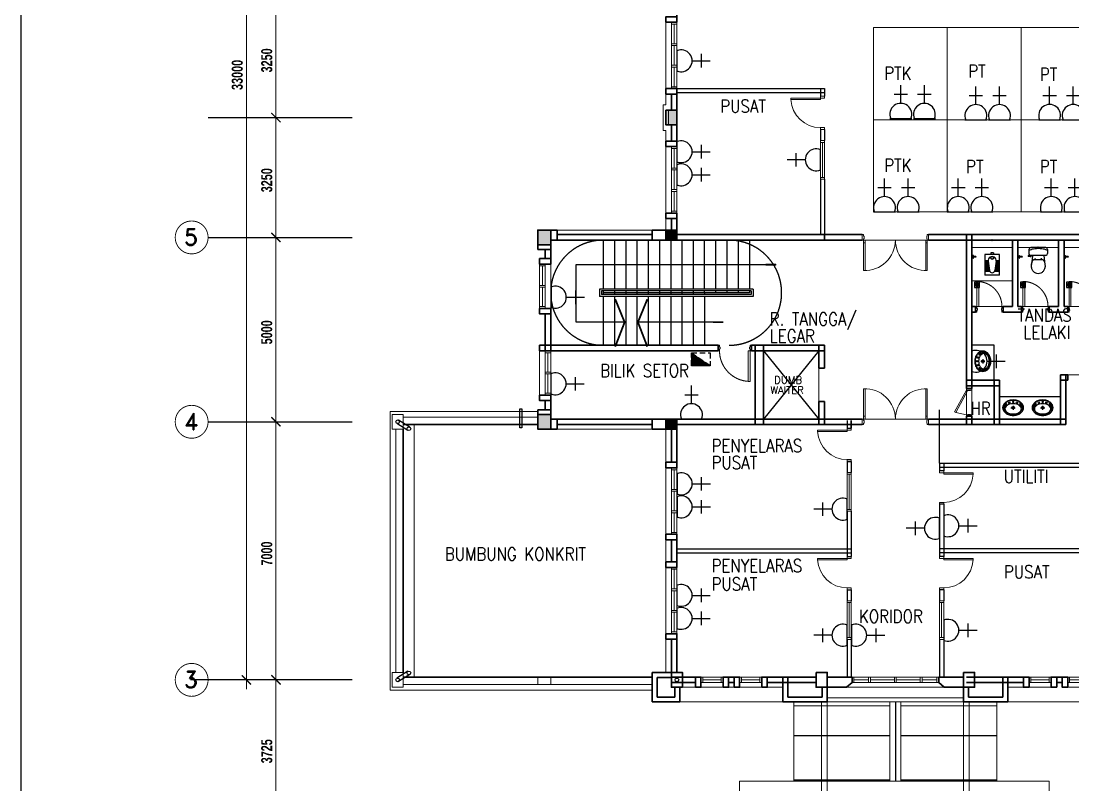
# Model space of a CAD drawing. Header units: millimetres. Extents: x 50343 to 145210, y -114947 to -49508.
# Drawn here: x 50343 to 78876, y -96084 to -75366 of the extents above; entities that cross this region are included whole.
import ezdxf
from ezdxf.enums import TextEntityAlignment as Align

# ---------------------------------------------------------------- set-up
doc = ezdxf.new("R2010")
doc.units = ezdxf.units.MM
doc.header["$LTSCALE"] = 600
doc.header["$MEASUREMENT"] = 0
for name, pattern in [('DASHDOT', [1, 0.5, -0.25, 0, -0.25]), ('DASHED', [19.05, 12.7, -6.35]), ('DASHED2', [0.375, 0.25, -0.125]), ('HIDDEN', [0.375, 0.25, -0.125])]:
    doc.linetypes.add(name, pattern=pattern)
doc.layers.get('0').update_dxf_attribs({"color": 8, "linetype": 'CONTINUOUS', "lineweight": 25})
for name, color, linetype, lineweight in [('1', 8, 'CONTINUOUS', 9), ('COLUMN', 8, 'CONTINUOUS', 30), ('CORRIDOR', 8, 'CONTINUOUS', 20), ('dim', 8, 'CONTINUOUS', 20), ('DOOR', 8, 'CONTINUOUS', 20), ('DR', 8, 'CONTINUOUS', 18), ('LW', 8, 'CONTINUOUS', 20), ('ROOF', 8, 'CONTINUOUS', 20), ('t3', 8, 'CONTINUOUS', 25), ('wall', 8, 'CONTINUOUS', 30), ('WIN', 8, 'CONTINUOUS', 18)]:
    doc.layers.add(name, color=color, linetype=linetype, lineweight=lineweight)
for name, color, linetype in [('DOWNPIPE', 8, 'CONTINUOUS'), ('ELECT', 6, 'CONTINUOUS'), ('elv', 7, 'CONTINUOUS'), ('FIXT', 8, 'CONTINUOUS'), ('GRID', 8, 'DASHDOT'), ('GRID-TEXT', 8, 'CONTINUOUS'), ('LWALL', 8, 'CONTINUOUS'), ('MIRROR', 8, 'CONTINUOUS'), ('ORIGIN', 8, 'CONTINUOUS'), ('partition', 8, 'CONTINUOUS'), ('SAN', 8, 'CONTINUOUS'), ('SANITARY', 8, 'CONTINUOUS'), ('stair', 8, 'CONTINUOUS'), ('t.block', 4, 'CONTINUOUS'), ('TB', 8, 'CONTINUOUS')]:
    doc.layers.add(name, color=color, linetype=linetype)
doc.styles.add('LAILA', font='romans.shx', dxfattribs={"width": 0.85})
doc.styles.add('style1', font='romand.shx', dxfattribs={"height": 250})
doc.styles.add('style2', font='sanssb__.ttf', dxfattribs={"height": 1200})
doc.styles.add('VERDANA1000', font='romand.shx', dxfattribs={"height": 1000})

# ---------------------------------------------------------------- blocks, each defined once
blk = doc.blocks.new('AW30')
at = {"layer": 'wall'}
for points in [[(-2473393, -914141), (-2473243, -914141), (-2473243, -913866), (-2473393, -913866)], [(-2472643, -914141), (-2472493, -914141), (-2472493, -913866), (-2472643, -913866)]]:
    blk.add_lwpolyline(points, close=True, dxfattribs=at)
at = {"layer": 'WIN', "color": 1}
for p, q in [((-2473243, -913866), (-2472643, -913866)), ((-2473218, -914016), (-2472643, -914016)), ((-2473193, -913941), (-2472693, -913941))]:
    blk.add_line(p, q, dxfattribs=at)
at = {"layer": 'WIN', "color": 2}
blk.add_line((-2473243, -914141), (-2472643, -914141), dxfattribs=at)
at = {"layer": 'WIN', "color": 1}
for points in [[(-2473243, -914016), (-2473193, -914016), (-2473193, -913866), (-2473243, -913866)], [(-2472693, -914016), (-2472643, -914016), (-2472643, -913866), (-2472693, -913866)]]:
    blk.add_lwpolyline(points, close=True, dxfattribs=at)
blk = doc.blocks.new('Dp750')
at = {"layer": 'DOOR', "color": 1}
for p, q in [((0, 150), (0, 0)), ((0, 150), (0, 0)), ((750, 150), (750, 0)), ((750, 150), (750, 0))]:
    blk.add_line(p, q, dxfattribs=at)
at = {"layer": 'DOOR'}
for p, q in [((0, 150), (35, 150)), ((0, 0), (35, 0)), ((35, 150), (35, 100)), ((35, 100), (50, 100)), ((35, 50), (50, 50)), ((35, 50), (35, 0)), ((50, 100), (50, 50)), ((700, 100), (700, 50)), ((700, 100), (715, 100)), ((700, 50), (715, 50)), ((715, 150), (750, 150)), ((715, 150), (715, 100)), ((715, 50), (715, 0)), ((715, 0), (750, 0))]:
    blk.add_line(p, q, dxfattribs=at)
blk.add_lwpolyline([(35, 150), (35, 830), (85, 830), (85, 150)], close=True, dxfattribs=at)
at = {"layer": 'DOOR', "color": 9, "linetype": 'DASHED', "ltscale": 100}
blk.add_arc((35, 150), 680, 360, 85.7833, dxfattribs=at)
blk = doc.blocks.new('WW')
at = {"layer": 'wall'}
for points in [[(-2476669, -906963), (-2476669, -907113), (-2476969, -907113), (-2476969, -906963)], [(-2476669, -908313), (-2476669, -908463), (-2476969, -908463), (-2476969, -908313)]]:
    blk.add_lwpolyline(points, close=True, dxfattribs=at)
at = {"layer": 'WIN', "color": 2}
blk.add_line((-2476969, -907113), (-2476969, -908313), dxfattribs=at)
at = {"layer": 'WIN'}
for p, q in [((-2476819, -908313), (-2476819, -907113)), ((-2476744, -907163), (-2476744, -907688)), ((-2476669, -908313), (-2476669, -907113)), ((-2476744, -907738), (-2476744, -908263))]:
    blk.add_line(p, q, dxfattribs=at)
for points in [[(-2476819, -907113), (-2476819, -907163), (-2476669, -907163), (-2476669, -907113)], [(-2476819, -907688), (-2476819, -907738), (-2476669, -907738), (-2476669, -907688)], [(-2476819, -908263), (-2476819, -908313), (-2476669, -908313), (-2476669, -908263)]]:
    blk.add_lwpolyline(points, close=True, dxfattribs=at)
blk = doc.blocks.new('GF')
at = {"layer": 'wall'}
for points in [[(-2478464, -901233), (-2478464, -901383), (-2478764, -901383), (-2478764, -901233)], [(-2478464, -902583), (-2478464, -902733), (-2478764, -902733), (-2478764, -902583)]]:
    blk.add_lwpolyline(points, close=True, dxfattribs=at)
at = {"layer": 'WIN'}
for p, q in [((-2478764, -902583), (-2478764, -901383)), ((-2478689, -901433), (-2478689, -901958)), ((-2478614, -902583), (-2478614, -901383)), ((-2478689, -902008), (-2478689, -902533))]:
    blk.add_line(p, q, dxfattribs=at)
at = {"layer": 'WIN', "color": 2}
blk.add_line((-2478464, -901383), (-2478464, -902583), dxfattribs=at)
at = {"layer": 'WIN'}
for points in [[(-2478764, -901383), (-2478764, -901433), (-2478614, -901433), (-2478614, -901383)], [(-2478764, -901958), (-2478764, -902008), (-2478614, -902008), (-2478614, -901958)], [(-2478764, -902533), (-2478764, -902583), (-2478614, -902583), (-2478614, -902533)]]:
    blk.add_lwpolyline(points, close=True, dxfattribs=at)
blk = doc.blocks.new('TAB')
at = {"layer": 'FIXT'}
for p, q in [((-186, 13), (-70, 22)), ((-186, -13), (-186, 13)), ((-120, 5), (-120, -5)), ((-80, 10), (-115, 10)), ((-70, 55), (-70, 20)), ((-55, 60), (-65, 60)), ((-50, 55), (-50, 20)), ((-50, 24), (-46, 24)), ((-5, 10), (-40, 10)), ((0, 5), (0, -5)), ((-186, -13), (-70, -22)), ((-80, -10), (-115, -10)), ((-70, -20), (-70, -55)), ((-55, -60), (-65, -60)), ((-50, -20), (-50, -55)), ((-50, -24), (-46, -24)), ((-5, -10), (-40, -10))]:
    blk.add_line(p, q, dxfattribs=at)
for centre, radius, start, end in [((-115, 5), 5, 90, 180), ((-80, 20), 10, 270, 0), ((-65, 55), 5, 90, 180), ((-55, 55), 5, 0, 90), ((-40, 20), 10, 180, 270), ((-46, 0), 24.2, 24.4433, 90), ((-5, 5), 5, 0, 90), ((-115, -5), 5, 180, 270), ((-80, -20), 10, 0, 90), ((-65, -55), 5, 180, 270), ((-55, -55), 5, 270, 0), ((-40, -20), 10, 90, 180), ((-46, 0), 24.2, 270, 335.5567), ((-5, -5), 5, 270, 0)]:
    blk.add_arc(centre, radius, start, end, dxfattribs=at)
blk = doc.blocks.new('TAP1-P')
at = {"layer": 'FIXT', "rotation": 90}
blk.add_blockref('TAB', (0, 0), dxfattribs=at)
blk = doc.blocks.new('TAP(C)')
at = {"layer": 'wall', "xscale": -0.599999999973992, "yscale": 0.5999999999767169, "zscale": 0.5999999999999999, "rotation": 269.9999000484524}
blk.add_blockref('TAP1-P', (0, 0), dxfattribs=at)
blk = doc.blocks.new('*X77')
at = {"color": 0}
for p, q in [((89.889, 61.166), (89.852, 61.203)), ((89.853, 61.198), (89.901, 61.245)), ((89.853, 61.216), (89.883, 61.245)), ((89.905, 61.168), (89.854, 61.219)), ((89.858, 61.185), (89.913, 61.24)), ((89.917, 61.175), (89.86, 61.231)), ((89.867, 61.176), (89.923, 61.232)), ((89.925, 61.184), (89.869, 61.239)), ((89.878, 61.169), (89.93, 61.221)), ((89.931, 61.196), (89.882, 61.245)), ((89.893, 61.166), (89.932, 61.206)), ((89.932, 61.212), (89.898, 61.246))]:
    blk.add_line(p, q, dxfattribs=at)
blk = doc.blocks.new('ZPO')
at = {"layer": 'ORIGIN'}
for p, q in [((-20, 20), (-20, -20)), ((-20, 20), (20, -20)), ((-20, -20), (20, 20)), ((20, -20), (20, 20))]:
    blk.add_line(p, q, dxfattribs=at)
blk = doc.blocks.new('dr16')
at = {"layer": 'DOOR', "color": 1}
blk.add_line((-2409712, -909071), (-2409602, -909071), dxfattribs=at)
for points in [[(-2409712, -909071), (-2409602, -909071), (-2409602, -909021), (-2409712, -909021)], [(-2410511, -909831), (-2409712, -909831), (-2409712, -909871), (-2410511, -909871)], [(-2409712, -909921), (-2409602, -909921), (-2409602, -909871), (-2409712, -909871)]]:
    blk.add_lwpolyline(points, close=True, dxfattribs=at)
at = {"layer": 'DOOR', "color": 9}
blk.add_arc((-2409712, -909871), 800, 90, 177.134, dxfattribs=at)
blk = doc.blocks.new('Dp900')
at = {"layer": 'DOOR', "color": 4}
for p, q in [((35, 150), (0, 150)), ((0, 0), (35, 0)), ((35, 150), (35, 100)), ((50, 100), (35, 100)), ((50, 50), (35, 50)), ((35, 50), (35, 0)), ((50, 100), (50, 50)), ((850, 100), (850, 50)), ((865, 100), (850, 100)), ((865, 50), (850, 50)), ((900, 150), (865, 150)), ((865, 150), (865, 100)), ((865, 50), (865, 0)), ((865, 0), (900, 0))]:
    blk.add_line(p, q, dxfattribs=at)
at = {"layer": 'DOOR', "color": 1}
for p, q in [((0, 150), (0, 0)), ((0, 150), (0, 0)), ((900, 150), (900, 0)), ((900, 150), (900, 0))]:
    blk.add_line(p, q, dxfattribs=at)
at = {"layer": 'DOOR'}
blk.add_lwpolyline([(35, 150), (35, 980), (85, 980), (85, 150)], close=True, dxfattribs=at)
at = {"layer": 'DOOR', "color": 9, "linetype": 'DASHED', "ltscale": 100}
blk.add_arc((35, 150), 830, 360, 86.5464, dxfattribs=at)
blk = doc.blocks.new('A$C64615766')
at = {"layer": 'CORRIDOR', "color": 2}
blk.add_line((1722, 823), (78, 823), dxfattribs=at)
at = {"layer": 'DR', "color": 3}
for p, q in [((0, 823), (0, 973)), ((1800, 823), (1800, 973))]:
    blk.add_line(p, q, dxfattribs=at)
at = {"layer": 'DR'}
for p, q in [((37, 823), (78, 823)), ((37, 1), (37, 823)), ((37, 748), (78, 748)), ((78, 0), (78, 823)), ((1762, 823), (1722, 823)), ((1722, 0), (1722, 823)), ((1762, 748), (1722, 748)), ((1762, 1), (1762, 823))]:
    blk.add_line(p, q, dxfattribs=at)
for points in [[(0, 973), (37, 973), (37, 933), (50, 933), (50, 863), (37, 863), (37, 823), (0, 823)], [(1800, 973), (1762, 973), (1762, 933), (1750, 933), (1750, 863), (1762, 863), (1762, 823), (1800, 823)]]:
    blk.add_lwpolyline(points, dxfattribs=at)
at = {"layer": 'DR', "color": 8}
for centre, start, end in [((78, 823), 267.2126, 0.0001), ((1722, 823), 179.9999, 272.7874)]:
    blk.add_arc(centre, 822, start, end, dxfattribs=at)
blk = doc.blocks.new('13A SSO 300mm')
at = {"layer": 'ELECT', "color": 6}
for p, q in [((0, 414), (0, 904)), ((-184, 659), (184, 659)), ((-297, 0), (297, 0))]:
    blk.add_line(p, q, dxfattribs=at)
blk.add_arc((0, 116), 297, 336.9763, 203.0237, dxfattribs=at)
blk = doc.blocks.new('db')
at = {"layer": 'ELECT', "linetype": 'HIDDEN'}
h = blk.add_hatch(dxfattribs=at)
h.set_pattern_fill('ANSI31', color=1)
h.set_pattern_definition([(45, (86598825.6438, -1236353.68272), (-0.08838834765, 0.08838834765), [])])
h.paths.add_polyline_path([(86613542, -1195392), (86613032, -1195044), (86613032, -1195392)])
at = {"layer": 'ELECT', "color": 7, "linetype": 'HIDDEN'}
blk.add_line((86613032, -1195044), (86613542, -1195392), dxfattribs=at)
blk.add_lwpolyline([(86613032, -1195044), (86613542, -1195044), (86613542, -1195392), (86613032, -1195392)], close=True, dxfattribs=at)

msp = doc.modelspace()

# ---------------------------------------------------------------- hatches: boundary and pattern name
at = {"layer": 'COLUMN'}
for points in [[(64709, -81434), (64709, -81034), (64359, -81034), (64359, -81434)], [(67834, -81034), (68134, -81034), (68134, -81309), (67834, -81309)], [(64709, -86434), (64709, -86034), (64359, -86034), (64359, -86434)], [(64709, -86434), (64709, -86034), (64359, -86034), (64359, -86434)], [(67834, -86159), (68134, -86159), (68134, -86434), (67834, -86434)]]:
    msp.add_hatch(color=256, dxfattribs=at).paths.add_polyline_path(points)

# ---------------------------------------------------------------- linework, layer by layer
at = {"linetype": 'ByBlock', "const_width": 37.5}
for points in [[(57382, -78109), (57132, -77859)], [(57132, -77859), (57382, -78109)], [(57382, -81359), (57132, -81109)], [(57132, -81109), (57382, -81359)], [(57382, -86359), (57132, -86109)], [(57132, -86109), (57382, -86359)], [(56332, -93109), (56582, -93359)], [(57132, -93109), (57382, -93359)], [(57382, -93359), (57132, -93109)]]:
    msp.add_lwpolyline(points, dxfattribs=at)
at = {"layer": '1'}
for points in [[(73467, -78041), (73467, -75541), (75467, -75541), (75467, -78041)], [(75467, -78041), (75467, -75541), (77467, -75541), (77467, -78041)], [(79467, -78041), (79467, -75541), (77467, -75541), (77467, -78041)], [(73467, -80541), (73467, -78041), (75467, -78041), (75467, -80541)], [(75467, -80541), (75467, -78041), (77467, -78041), (77467, -80541)], [(79467, -80541), (79467, -78041), (77467, -78041), (77467, -80541)]]:
    msp.add_lwpolyline(points, close=True, dxfattribs=at)
at = {"layer": 'COLUMN'}
for points in [[(67834, -77784), (68134, -77784), (68134, -78184), (67834, -78184)], [(64709, -81434), (64709, -81034), (64359, -81034), (64359, -81434)], [(67834, -81034), (68134, -81034), (68134, -81309), (67834, -81309)], [(64709, -86434), (64709, -86034), (64359, -86034), (64359, -86434)], [(64709, -86434), (64709, -86034), (64359, -86034), (64359, -86434)], [(67834, -86159), (68134, -86159), (68134, -86434), (67834, -86434)], [(67984, -93034), (68284, -93034), (68284, -93434), (67984, -93434)], [(71909, -93034), (72209, -93034), (72209, -93434), (71909, -93434)], [(75909, -93034), (76209, -93034), (76209, -93434), (75909, -93434)]]:
    msp.add_lwpolyline(points, close=True, dxfattribs=at)
msp.add_solid([(67834, -77784), (68134, -77784), (67834, -78184), (68134, -78184)], dxfattribs=at)
at = {"layer": 'dim'}
for p, q in [((56457, -59984), (56457, -93484)), ((57257, -74484), (57257, -78234)), ((57257, -77734), (57257, -81484)), ((57752, -77984), (57007, -77984)), ((57752, -77984), (57007, -77984)), ((57257, -80984), (57257, -86484)), ((57752, -81234), (57007, -81234)), ((57752, -81234), (57007, -81234)), ((57257, -85984), (57257, -93484)), ((57752, -86234), (57007, -86234)), ((57752, -86234), (57007, -86234)), ((57257, -92984), (57257, -97209)), ((56952, -93234), (56207, -93234)), ((57752, -93234), (57007, -93234)), ((57752, -93234), (57007, -93234))]:
    msp.add_line(p, q, dxfattribs=at)
at = {"layer": 'DOWNPIPE', "linetype": 'HIDDEN', "ltscale": 1000}
for p, q in [((60838, -86467), (60533, -86277)), ((60891, -86382), (60586, -86192)), ((60838, -93001), (60533, -93192)), ((60891, -93086), (60586, -93277))]:
    msp.add_line(p, q, dxfattribs=at)
at = {"layer": 'DOWNPIPE'}
msp.add_lwpolyline([(63924, -85884), (63924, -86397), (63874, -86397), (63874, -85884)], close=True, dxfattribs=at)
for centre in [(60559, -86234), (60864, -86425), (60864, -93044), (60559, -93234), (68134, -93234)]:
    msp.add_circle(centre, 50, dxfattribs=at)
at = {"layer": 'DR'}
msp.add_line((75984, -86044), (75699, -85982), dxfattribs=at)
for points in [[(75984, -85374), (76019, -85393), (75699, -85982), (75663, -85962)], [(75984, -85334), (76134, -85334), (76134, -85374), (75984, -85374)], [(75984, -86044), (76134, -86044), (76134, -86084), (75984, -86084)]]:
    msp.add_lwpolyline(points, close=True, dxfattribs=at)
for points in [[(76024, -85374), (76024, -85384), (76094, -85384), (76094, -85374)], [(76024, -86044), (76024, -86034), (76094, -86034), (76094, -86044)]]:
    msp.add_lwpolyline(points, dxfattribs=at)
at = {"layer": 'GRID', "ltscale": 1500}
for p, q in [((55417, -77984), (59325, -77984)), ((55417, -81234), (59325, -81234)), ((55417, -86234), (59325, -86234)), ((59325, -93234), (54943, -93234))]:
    msp.add_line(p, q, dxfattribs=at)
at = {"layer": 'GRID', "linetype": 'DASHDOT', "ltscale": 1500}
for p, q in [((71984, -84309), (70484, -86159)), ((70484, -84309), (71984, -86159)), ((75259, -87359), (75259, -85914))]:
    msp.add_line(p, q, dxfattribs=at)
at = {"layer": 'GRID-TEXT', "const_width": 24.7}
for points in [[(55417, -81234, 1), (54526, -81234, 0.414214), (54971, -81680, 0.414214), (55417, -81234, 1)], [(55417, -86234, 1), (54526, -86234, 0.414214), (54971, -86680, 0.414214), (55417, -86234, 1)], [(55417, -93234, 1), (54526, -93234, 0.414214), (54971, -93680, 0.414214), (55417, -93234, 1)]]:
    msp.add_lwpolyline(points, format="xyb", dxfattribs=at)
at = {"layer": 'LW'}
for p, q in [((67834, -77197), (67834, -75397)), ((67834, -77634), (67834, -77347)), ((67834, -78622), (67834, -78334)), ((67834, -78772), (67834, -80572)), ((67834, -80722), (67834, -81159)), ((77234, -81509), (76134, -81509)), ((78484, -81509), (77384, -81509)), ((79734, -81509), (78634, -81509)), ((77234, -82409), (76134, -82409)), ((76234, -83109), (76984, -83109)), ((76984, -83259), (76984, -83109)), ((77484, -83109), (78234, -83109)), ((78734, -83109), (79484, -83109)), ((71984, -84784), (71984, -85684)), ((78734, -84959), (79634, -84959)), ((75984, -85334), (75984, -86084)), ((76134, -85334), (76134, -86084)), ((61009, -86309), (61009, -93159)), ((67834, -87334), (67834, -86309)), ((67834, -87484), (67834, -89284)), ((67834, -90034), (67834, -89434)), ((67834, -91984), (67834, -90184)), ((67834, -93034), (67834, -92134))]:
    msp.add_line(p, q, dxfattribs=at)
at = {"layer": 'LW', "linetype": 'HIDDEN', "ltscale": 1000}
for p, q in [((64359, -86109), (60709, -86109)), ((60509, -93034), (60509, -86434)), ((60709, -93359), (67459, -93359)), ((72059, -93834), (72059, -96859)), ((72209, -93834), (72209, -96859)), ((75909, -93834), (75909, -96859)), ((76059, -93834), (76059, -96859))]:
    msp.add_line(p, q, dxfattribs=at)
at = {"layer": 'LW', "linetype": 'HIDDEN', "ltscale": 1200}
for p, q in [((68209, -93834), (71009, -93834)), ((77109, -93834), (79909, -93834))]:
    msp.add_line(p, q, dxfattribs=at)
at = {"layer": 'LW'}
for points in [[(67834, -77634), (67759, -77634), (67759, -78334), (67834, -78334)], [(67984, -77784), (67909, -77784), (67909, -78184), (67984, -78184)], [(64359, -85959), (60359, -85959), (60359, -93509), (67459, -93509)], [(64359, -86309), (60709, -86309), (60709, -93159), (67459, -93159)]]:
    msp.add_lwpolyline(points, dxfattribs=at)
at = {"layer": 'LW', "linetype": 'HIDDEN', "ltscale": 1000}
for points in [[(60409, -86034), (60709, -86034), (60709, -86434), (60409, -86434)], [(60409, -93034), (60709, -93034), (60709, -93434), (60409, -93434)], [(64359, -93359), (64709, -93359), (64709, -93159), (64359, -93159)]]:
    msp.add_lwpolyline(points, close=True, dxfattribs=at)
at = {"layer": 'LWALL'}
for p, q in [((76734, -84159), (76134, -84159)), ((76734, -85559), (76734, -84159)), ((78534, -85559), (76884, -85559))]:
    msp.add_line(p, q, dxfattribs=at)
at = {"layer": 'MIRROR'}
for p, q in [((74059, -93834), (74059, -95984)), ((71309, -94747), (73909, -94747)), ((74209, -94747), (76809, -94747)), ((71309, -95947), (73909, -95947)), ((74209, -95947), (76809, -95947))]:
    msp.add_line(p, q, dxfattribs=at)
at = {"layer": 'partition'}
for p, q in [((68134, -77197), (72134, -77197)), ((68134, -77307), (72134, -77307)), ((72024, -77197), (72024, -77407)), ((72134, -77197), (72134, -77407)), ((72024, -78307), (72024, -78607)), ((72134, -78307), (72134, -78607)), ((72024, -79657), (72024, -81159)), ((72134, -79657), (72134, -81159)), ((72749, -86199), (72749, -86409)), ((72749, -86409), (72859, -86409)), ((72859, -86409), (72859, -86199)), ((72859, -86199), (72859, -86409)), ((72749, -87309), (72749, -87609)), ((72859, -87309), (72859, -87609)), ((75259, -87359), (79984, -87359)), ((75259, -87359), (75259, -87569)), ((75259, -87469), (79984, -87469)), ((75369, -87569), (75259, -87569)), ((75369, -87359), (75369, -87569)), ((72749, -88659), (72749, -89889)), ((72859, -88659), (72859, -89889)), ((75369, -88469), (75259, -88469)), ((75259, -88469), (75259, -89889)), ((75369, -88469), (75369, -89889)), ((68134, -89679), (72859, -89679)), ((68134, -89789), (72859, -89789)), ((79984, -89679), (75259, -89679)), ((79984, -89789), (75259, -89789)), ((72749, -89889), (72859, -89889)), ((75369, -89889), (75259, -89889)), ((72749, -90789), (72859, -90789)), ((72749, -90789), (72749, -91089)), ((72859, -90789), (72859, -91089)), ((75259, -90789), (75259, -91089)), ((75369, -90789), (75259, -90789)), ((75369, -90789), (75369, -91089)), ((72749, -92139), (72749, -93159)), ((72859, -92139), (72859, -93159)), ((75259, -92139), (75259, -93159)), ((75369, -92139), (75369, -93159))]:
    msp.add_line(p, q, dxfattribs=at)
at = {"layer": 'ROOF', "linetype": 'Continuous', "ltscale": 2000}
for p, q in [((71309, -95984), (71309, -93834)), ((73909, -93834), (73909, -95984)), ((74209, -93834), (74209, -95984)), ((76809, -95984), (76809, -93834)), ((71309, -93934), (73909, -93934)), ((74209, -93934), (76809, -93934))]:
    msp.add_line(p, q, dxfattribs=at)
at = {"layer": 'ROOF'}
for p, q in [((69834, -95984), (78234, -95984)), ((69834, -95984), (69834, -104384)), ((78234, -104384), (78234, -95984))]:
    msp.add_line(p, q, dxfattribs=at)
at = {"layer": 'SAN'}
for p, q in [((77679, -81559), (77679, -81674)), ((78139, -81509), (77729, -81509)), ((77914, -81529), (77914, -81489)), ((77954, -81489), (77914, -81529)), ((77954, -81529), (77914, -81489)), ((77954, -81489), (77954, -81529)), ((78189, -81559), (78189, -81674)), ((76879, -81694), (76489, -81694)), ((76489, -81694), (76489, -82254)), ((76574, -81867), (76505, -81867)), ((76575, -81879), (76505, -81879)), ((76575, -81879), (76610, -82130)), ((76723, -81654), (76645, -81654)), ((76645, -81654), (76645, -81694)), ((76723, -81654), (76723, -81694)), ((76793, -81879), (76758, -82130)), ((76863, -81879), (76793, -81879)), ((76863, -81867), (76794, -81867)), ((76879, -82254), (76879, -81694)), ((77659, -81733), (77659, -81748)), ((77778, -81728), (77664, -81728)), ((77716, -81753), (77664, -81753)), ((77682, -81734), (77729, -81734)), ((78139, -81724), (77729, -81724)), ((77778, -81738), (77751, -81969)), ((77778, -81738), (77755, -81738)), ((77779, -81724), (77779, -81728)), ((78068, -81844), (77803, -81844)), ((77839, -81814), (77863, -81814)), ((78030, -81814), (78006, -81814)), ((78089, -81724), (78117, -81969)), ((76577, -81892), (76505, -81892)), ((76579, -81904), (76505, -81904)), ((76580, -81917), (76505, -81917)), ((76582, -81929), (76505, -81929)), ((76584, -81942), (76505, -81942)), ((76586, -81954), (76505, -81954)), ((76587, -81967), (76505, -81967)), ((76589, -81979), (76505, -81979)), ((76591, -81992), (76505, -81992)), ((76593, -82004), (76505, -82004)), ((76594, -82017), (76505, -82017)), ((76596, -82029), (76505, -82029)), ((76598, -82042), (76505, -82042)), ((76599, -82054), (76505, -82054)), ((76601, -82067), (76505, -82067)), ((76603, -82079), (76505, -82079)), ((76605, -82092), (76505, -82092)), ((76606, -82104), (76505, -82104)), ((76608, -82117), (76505, -82117)), ((76610, -82129), (76505, -82129)), ((76613, -82142), (76505, -82142)), ((76618, -82154), (76505, -82154)), ((76863, -82154), (76751, -82154)), ((76863, -82142), (76756, -82142)), ((76863, -82129), (76759, -82129)), ((76863, -82117), (76760, -82117)), ((76863, -82104), (76762, -82104)), ((76863, -82092), (76764, -82092)), ((76863, -82079), (76765, -82079)), ((76863, -82067), (76767, -82067)), ((76863, -82054), (76769, -82054)), ((76863, -82042), (76771, -82042)), ((76863, -82029), (76772, -82029)), ((76863, -82017), (76774, -82017)), ((76863, -82004), (76776, -82004)), ((76863, -81992), (76778, -81992)), ((76863, -81979), (76779, -81979)), ((76863, -81967), (76781, -81967)), ((76863, -81954), (76783, -81954)), ((76863, -81942), (76784, -81942)), ((76863, -81929), (76786, -81929)), ((76863, -81917), (76788, -81917)), ((76863, -81904), (76790, -81904)), ((76863, -81892), (76791, -81892)), ((76879, -82254), (76489, -82254)), ((76214, -82537), (76214, -82499)), ((76229, -82499), (76214, -82499)), ((76214, -82509), (76221, -82509)), ((76214, -82528), (76221, -82528)), ((76229, -82537), (76214, -82537)), ((77464, -82537), (77464, -82499)), ((77479, -82499), (77464, -82499)), ((77464, -82509), (77471, -82509)), ((77464, -82528), (77471, -82528)), ((77479, -82537), (77464, -82537)), ((78714, -82537), (78714, -82499)), ((78729, -82499), (78714, -82499)), ((78714, -82509), (78721, -82509)), ((78714, -82528), (78721, -82528)), ((78729, -82537), (78714, -82537)), ((76247, -84594), (76297, -84594)), ((76271, -84569), (76271, -84620)), ((76272, -84491), (76322, -84491)), ((76272, -84697), (76322, -84697)), ((76296, -84466), (76296, -84517)), ((76296, -84672), (76296, -84723)), ((76376, -84594), (76489, -84594)), ((76431, -84535), (76431, -84652)), ((77125, -85718), (77176, -85718)), ((77150, -85694), (77150, -85744)), ((77194, -85853), (77312, -85853)), ((77228, -85693), (77279, -85693)), ((77253, -85669), (77253, -85719)), ((77253, -85798), (77253, -85911)), ((77331, -85718), (77382, -85718)), ((77356, -85694), (77356, -85744)), ((77925, -85718), (77976, -85718)), ((77950, -85694), (77950, -85744)), ((77994, -85853), (78112, -85853)), ((78028, -85693), (78079, -85693)), ((78053, -85669), (78053, -85719)), ((78053, -85798), (78053, -85911)), ((78131, -85718), (78182, -85718)), ((78156, -85694), (78156, -85744))]:
    msp.add_line(p, q, dxfattribs=at)
for points in [[(77702, -81590, -0.255609), (77712, -81572, -0.077755), (77770, -81547, -0.037496), (77839, -81534, -0.027378), (77934, -81529, -0.027378), (78030, -81534, -0.037496), (78098, -81547, -0.077755), (78156, -81572, -0.255609), (78166, -81590, -0.255609)], [(78068, -81844, -0.247684), (78105, -82085, -0.091257), (78065, -82155, -0.103849), (78003, -82203, -0.114925), (77934, -82219, -0.114925), (77865, -82203, -0.103849), (77803, -82155, -0.091257), (77764, -82085, -0.08399), (77749, -81999, -0.08399), (77764, -81913, -0.09042), (77803, -81844, -0.09042)]]:
    msp.add_lwpolyline(points, format="xyb", dxfattribs=at)
for points in [[(76342, -82448), (76202, -82448), (76202, -82589), (76342, -82589)], [(77592, -82448), (77452, -82448), (77452, -82589), (77592, -82589)], [(78842, -82448), (78702, -82448), (78702, -82589), (78842, -82589)]]:
    msp.add_lwpolyline(points, close=True, dxfattribs=at)
for points in [[(76431, -84309, -0.128734), (76507, -84329, -0.10631), (76579, -84393, -0.084902), (76624, -84482, -0.074193), (76641, -84594, -0.074193), (76624, -84707, -0.084902), (76579, -84796, -0.10631), (76507, -84859, -0.128734), (76431, -84879, -0.128734), (76354, -84859, -0.10631), (76282, -84796, -0.084902), (76237, -84707, -0.074193), (76221, -84594, -0.074193), (76237, -84482, -0.084902), (76282, -84393, -0.10631), (76354, -84329, -0.128734)], [(76431, -84324, -0.128734), (76504, -84343, -0.10631), (76572, -84403, -0.084902), (76614, -84487, -0.074193), (76630, -84594, -0.074193), (76614, -84701, -0.084902), (76572, -84786, -0.10631), (76504, -84846, -0.128734), (76431, -84865, -0.128734), (76358, -84846, -0.10631), (76290, -84786, -0.084902), (76247, -84701, -0.074193), (76231, -84594, -0.074193), (76247, -84487, -0.084902), (76290, -84403, -0.10631), (76358, -84343, -0.128734)], [(76462, -84372, -0.148706), (76511, -84387, -0.107099), (76560, -84437, -0.07588), (76589, -84505, -0.062731), (76600, -84594, -0.062731), (76589, -84683, -0.07588), (76560, -84752, -0.107099), (76511, -84802, -0.148706), (76462, -84817, -0.148706), (76414, -84802, -0.107099), (76365, -84752, -0.07588), (76336, -84683, -0.062731), (76325, -84594, -0.062731), (76336, -84505, -0.07588), (76365, -84437, -0.107099), (76414, -84387, -0.148706)], [(76968, -85853, 0.128734), (76989, -85929, 0.10631), (77052, -86001, 0.084902), (77141, -86046, 0.074193), (77253, -86063, 0.074193), (77366, -86046, 0.084902), (77455, -86001, 0.10631), (77518, -85929, 0.128734), (77538, -85853, 0.128734), (77518, -85776, 0.10631), (77455, -85704, 0.084902), (77366, -85659, 0.074193), (77253, -85643, 0.074193), (77141, -85659, 0.084902), (77052, -85704, 0.10631), (76989, -85776, 0.128734)], [(76983, -85853, 0.128734), (77002, -85926, 0.10631), (77062, -85994, 0.084902), (77147, -86036, 0.074193), (77253, -86052, 0.074193), (77360, -86036, 0.084902), (77445, -85994, 0.10631), (77505, -85926, 0.128734), (77524, -85853, 0.128734), (77505, -85780, 0.10631), (77445, -85712, 0.084902), (77360, -85669, 0.074193), (77253, -85653, 0.074193), (77147, -85669, 0.084902), (77062, -85712, 0.10631), (77002, -85780, 0.128734)], [(77031, -85884, 0.148706), (77046, -85933, 0.107099), (77096, -85982, 0.07588), (77164, -86011, 0.062731), (77253, -86022, 0.062731), (77342, -86011, 0.07588), (77411, -85982, 0.107099), (77461, -85933, 0.148706), (77476, -85884, 0.148706), (77461, -85836, 0.107099), (77411, -85787, 0.07588), (77342, -85758, 0.062731), (77253, -85747, 0.062731), (77164, -85758, 0.07588), (77096, -85787, 0.107099), (77046, -85836, 0.148706)], [(77768, -85853, 0.128734), (77789, -85929, 0.10631), (77852, -86001, 0.084902), (77941, -86046, 0.074193), (78053, -86063, 0.074193), (78166, -86046, 0.084902), (78255, -86001, 0.10631), (78318, -85929, 0.128734), (78338, -85853, 0.128734), (78318, -85776, 0.10631), (78255, -85704, 0.084902), (78166, -85659, 0.074193), (78053, -85643, 0.074193), (77941, -85659, 0.084902), (77852, -85704, 0.10631), (77789, -85776, 0.128734)], [(77783, -85853, 0.128734), (77802, -85926, 0.10631), (77862, -85994, 0.084902), (77947, -86036, 0.074193), (78053, -86052, 0.074193), (78160, -86036, 0.084902), (78245, -85994, 0.10631), (78305, -85926, 0.128734), (78324, -85853, 0.128734), (78305, -85780, 0.10631), (78245, -85712, 0.084902), (78160, -85669, 0.074193), (78053, -85653, 0.074193), (77947, -85669, 0.084902), (77862, -85712, 0.10631), (77802, -85780, 0.128734)], [(77831, -85884, 0.148706), (77846, -85933, 0.107099), (77896, -85982, 0.07588), (77964, -86011, 0.062731), (78053, -86022, 0.062731), (78142, -86011, 0.07588), (78211, -85982, 0.107099), (78261, -85933, 0.148706), (78276, -85884, 0.148706), (78261, -85836, 0.107099), (78211, -85787, 0.07588), (78142, -85758, 0.062731), (78053, -85747, 0.062731), (77964, -85758, 0.07588), (77896, -85787, 0.107099), (77846, -85836, 0.148706)]]:
    msp.add_lwpolyline(points, format="xyb", close=True, dxfattribs=at)
for centre, radius in [((76272, -82518), 37.5), ((77522, -82518), 37.5), ((78772, -82518), 37.5), ((76271, -84594), 17.5), ((76296, -84491), 17.5), ((76296, -84697), 17.5), ((76431, -84594), 35), ((76431, -84594), 22.5), ((77150, -85718), 17.5), ((77253, -85853), 35), ((77253, -85853), 22.5), ((77253, -85693), 17.5), ((77356, -85718), 17.5), ((77950, -85718), 17.5), ((78053, -85853), 35), ((78053, -85853), 22.5), ((78053, -85693), 17.5), ((78156, -85718), 17.5)]:
    msp.add_circle(centre, radius, dxfattribs=at)
for centre, radius, start, end in [((77729, -81559), 50, 90, 180), ((78139, -81559), 50, 0, 90), ((76505, -81873), 6.25, 90, 270), ((76684, -81864), 110, 352.111, 187.889), ((76684, -81779), 45, 158.1271, 21.8729), ((76684, -81779), 37.5, 147.0356, 32.9644), ((76863, -81873), 6.25, 270, 90), ((77664, -81733), 5, 90, 180), ((77664, -81748), 5, 180, 270), ((77729, -81674), 50, 180, 270), ((77716, -81733), 20, 270, 312.1064), ((77728, -81740), 6.14, 1.2001, 72.8006), ((77755, -81776), 38.1, 89.8253, 132.1064), ((77778, -81733), 5, 270, 90), ((77873, -81829), 37.2, 156.1865, 203.8135), ((77829, -81829), 37.2, 336.1865, 23.8135), ((78040, -81829), 37.2, 156.1865, 203.8135), ((77996, -81829), 37.2, 336.1865, 23.8135), ((78139, -81674), 50, 270, 0), ((76505, -81898), 6.25, 90, 270), ((76505, -81923), 6.25, 90, 270), ((76505, -81948), 6.25, 90, 270), ((76505, -81973), 6.25, 90, 270), ((76505, -81998), 6.25, 90, 270), ((76505, -82023), 6.25, 90, 270), ((76505, -82048), 6.25, 90, 270), ((76505, -82073), 6.25, 90, 270), ((76505, -82098), 6.25, 90, 270), ((76505, -82123), 6.25, 90, 270), ((76505, -82148), 6.25, 90, 270), ((76684, -82119), 75, 187.889, 352.111), ((76863, -81898), 6.25, 270, 90), ((76863, -81923), 6.25, 270, 90), ((76863, -81948), 6.25, 270, 90), ((76863, -81973), 6.25, 270, 90), ((76863, -81998), 6.25, 270, 90), ((76863, -82023), 6.25, 270, 90), ((76863, -82048), 6.25, 270, 90), ((76863, -82073), 6.25, 270, 90), ((76863, -82098), 6.25, 270, 90), ((76863, -82123), 6.25, 270, 90), ((76863, -82148), 6.25, 270, 90), ((76221, -82518), 9.38, 270.0001, 90.0001), ((76272, -82518), 46.9, 203.5783, 156.4219), ((77471, -82518), 9.38, 270.0001, 90.0001), ((77522, -82518), 46.9, 203.5783, 156.4219), ((78721, -82518), 9.38, 270.0001, 90.0001), ((78772, -82518), 46.9, 203.5783, 156.4219), ((76337, -84402), 17.5, 134.137, 328.3974), ((76420, -84455), 115, 34.0878, 145.6157), ((76437, -84488), 115, 86.3908, 137.7916), ((76337, -84787), 17.5, 31.6026, 225.863), ((76420, -84734), 115, 214.3843, 325.9122), ((76437, -84700), 115, 222.2084, 273.6092), ((77114, -85842), 115, 124.3843, 235.9122), ((77147, -85859), 115, 132.2084, 183.6092), ((77061, -85759), 17.5, 301.6026, 135.863), ((77446, -85759), 17.5, 44.137, 238.3974), ((77360, -85859), 115, 356.3908, 47.7916), ((77393, -85842), 115, 304.0878, 55.6157), ((77914, -85842), 115, 124.3843, 235.9122), ((77947, -85859), 115, 132.2084, 183.6092), ((77861, -85759), 17.5, 301.6026, 135.863), ((78246, -85759), 17.5, 44.137, 238.3974), ((78160, -85859), 115, 356.3908, 47.7916), ((78193, -85842), 115, 304.0878, 55.6157)]:
    msp.add_arc(centre, radius, start, end, dxfattribs=at)
at = {"layer": 'stair'}
for p, q in [((66134, -81309), (66134, -82634)), ((66439, -81309), (66439, -82634)), ((66744, -81309), (66744, -82634)), ((67049, -81309), (67049, -82634)), ((67354, -81309), (67354, -82634)), ((67659, -81309), (67659, -82634)), ((67964, -81309), (67964, -82634)), ((68269, -81309), (68269, -82634)), ((68574, -81309), (68574, -82634)), ((68879, -82634), (68879, -81309)), ((69184, -81309), (69184, -82634)), ((69489, -81309), (69489, -82634)), ((69794, -81309), (69794, -82634)), ((70099, -81309), (70099, -82634)), ((65397, -83534), (65397, -81972)), ((65397, -81972), (70821, -81972)), ((66034, -82634), (66034, -82834)), ((70199, -82634), (66034, -82634)), ((66084, -82684), (66084, -82784)), ((70149, -82684), (66084, -82684)), ((66134, -82684), (66134, -82784)), ((70099, -82734), (66134, -82734)), ((66439, -82684), (66439, -82784)), ((66744, -82684), (66744, -82784)), ((67049, -82684), (67049, -82784)), ((67354, -82684), (67354, -82784)), ((67659, -82684), (67659, -82734)), ((67659, -82734), (67659, -82784)), ((67964, -82684), (67964, -82734)), ((67964, -82734), (67964, -82784)), ((68269, -82684), (68269, -82734)), ((68269, -82734), (68269, -82784)), ((68574, -82684), (68574, -82734)), ((68574, -82734), (68574, -82784)), ((68879, -82734), (68879, -82684)), ((68879, -82734), (68879, -82784)), ((69184, -82684), (69184, -82734)), ((69489, -82684), (69489, -82734)), ((69794, -82684), (69794, -82734)), ((70099, -82684), (70099, -82734)), ((70149, -82684), (70149, -82784)), ((70199, -82634), (70199, -82834)), ((70199, -82834), (66034, -82834)), ((70149, -82784), (66084, -82784)), ((66134, -82834), (66134, -84159)), ((66439, -82834), (66439, -84159)), ((66744, -82834), (66744, -84159)), ((67049, -82834), (67049, -84159)), ((67354, -82834), (67354, -84159)), ((67659, -82834), (67659, -84159)), ((67964, -82834), (67964, -84159)), ((68269, -82834), (68269, -84159)), ((68574, -82834), (68574, -84159)), ((68879, -82834), (68879, -84159)), ((66744, -83534), (65397, -83534)), ((69390, -83534), (67049, -83534))]:
    msp.add_line(p, q, dxfattribs=at)
at = {"layer": 'stair', "const_width": 50}
for points in [[(70819, -81972), (70541, -81972)], [(66460, -82909), (66715, -83534), (66460, -84197)], [(67331, -82909), (67076, -83534), (67331, -84197)], [(69390, -83534), (69111, -83534)]]:
    msp.add_lwpolyline(points, dxfattribs=at)
at = {"layer": 'stair', "linetype": 'HIDDEN', "ltscale": 800}
for centre, start, end in [((66134, -82734), 90, 270), ((69549, -82734), 270, 90)]:
    msp.add_arc(centre, 1425, start, end, dxfattribs=at)
at = {"layer": 't.block', "color": 7, "ltscale": 0.5}
msp.add_lwpolyline([(145198, -114935), (50343, -114935), (50343, -50072), (145198, -50072)], close=True, dxfattribs=at)
at = {"layer": 'wall'}
for p, q in [((68134, -75397), (68134, -74659)), ((67984, -77347), (67984, -77784)), ((68134, -77347), (68134, -77784)), ((67984, -78622), (67984, -78184)), ((68134, -78772), (68134, -78184)), ((67984, -80722), (67984, -81159)), ((68134, -80572), (68134, -81159)), ((64359, -81034), (64884, -81034)), ((72134, -81309), (64709, -81309)), ((64884, -81309), (64884, -81034)), ((67459, -81159), (64884, -81159)), ((67459, -81309), (67459, -81034)), ((67459, -81034), (68134, -81034)), ((67984, -81159), (67984, -81309)), ((68134, -81159), (68134, -81309)), ((72134, -81159), (68134, -81159)), ((72134, -81309), (72134, -81159)), ((73159, -81159), (72134, -81159)), ((73159, -81309), (72134, -81309)), ((75984, -81159), (74959, -81159)), ((75984, -81309), (74959, -81309)), ((75984, -81159), (75984, -85334)), ((79984, -81159), (75984, -81159)), ((83409, -81309), (75984, -81309)), ((76134, -81159), (76134, -85334)), ((77234, -83109), (77234, -81309)), ((77384, -83109), (77384, -81309)), ((78484, -83109), (78484, -81309)), ((78634, -83109), (78634, -81309)), ((64359, -81434), (64359, -81559)), ((64709, -81559), (64359, -81559)), ((64559, -81809), (64559, -81559)), ((64709, -81959), (64709, -81434)), ((64559, -84309), (64559, -83309)), ((64709, -84309), (64709, -83309)), ((76234, -83109), (76134, -83109)), ((76234, -83259), (76134, -83259)), ((76234, -83259), (76234, -83109)), ((76984, -83109), (76984, -83259)), ((76984, -83259), (76984, -83109)), ((77234, -83109), (76984, -83109)), ((77484, -83259), (76984, -83259)), ((77484, -83109), (77384, -83109)), ((77484, -83259), (77484, -83109)), ((78484, -83109), (78234, -83109)), ((78234, -83259), (78234, -83109)), ((78234, -83109), (78234, -83259)), ((78234, -83259), (78234, -83109)), ((78734, -83259), (78234, -83259)), ((78734, -83109), (78634, -83109)), ((78734, -83259), (78734, -83109)), ((69254, -84159), (64484, -84159)), ((69254, -84309), (69254, -84159)), ((72134, -84159), (70154, -84159)), ((70154, -84309), (70154, -84159)), ((70254, -86309), (70254, -84159)), ((70484, -86309), (70484, -84159)), ((71984, -84784), (71984, -84159)), ((72134, -84784), (72134, -84159)), ((69254, -84309), (64484, -84309)), ((72134, -84309), (70154, -84309)), ((72134, -84784), (71984, -84784)), ((78534, -86309), (78534, -84959)), ((78734, -84959), (78534, -84959)), ((78684, -86309), (78684, -84959)), ((78734, -84959), (78734, -85109)), ((75984, -85109), (76884, -85109)), ((75984, -85259), (76884, -85259)), ((76734, -85109), (76734, -86309)), ((76884, -85109), (76884, -86309)), ((78734, -85109), (78534, -85109)), ((64709, -86034), (64709, -85509)), ((75984, -85334), (76134, -85334)), ((75984, -85334), (76134, -85334)), ((64559, -85909), (64559, -85659)), ((71984, -86309), (71984, -85684)), ((72134, -85684), (71984, -85684)), ((72134, -86309), (72134, -85684)), ((64709, -85909), (64359, -85909)), ((64359, -86034), (64359, -85909)), ((64709, -86159), (72134, -86159)), ((64884, -86434), (64884, -86159)), ((67459, -86434), (67459, -86159)), ((73159, -86159), (72134, -86159)), ((75984, -86159), (74959, -86159)), ((75984, -86084), (76134, -86084)), ((75984, -86084), (76134, -86084)), ((75984, -86084), (75984, -86309)), ((75984, -86159), (78684, -86159)), ((75984, -86309), (75984, -86159)), ((76134, -86084), (76134, -86309)), ((76134, -86309), (76134, -86159)), ((64359, -86309), (60709, -86309)), ((60709, -93034), (60709, -86434)), ((64884, -86434), (64359, -86434)), ((64884, -86309), (67459, -86309)), ((67459, -86434), (67984, -86434)), ((67834, -86309), (72134, -86309)), ((67984, -87334), (67984, -86434)), ((68134, -86284), (68134, -86434)), ((68134, -87334), (68134, -86434)), ((72134, -86309), (73159, -86309)), ((75984, -86309), (74959, -86309)), ((75984, -86309), (78684, -86309)), ((72749, -87309), (72859, -87309)), ((68134, -90184), (68134, -89284)), ((67984, -90034), (67984, -89434)), ((67984, -92134), (67984, -93034)), ((68134, -92134), (68134, -93034)), ((60709, -93159), (67459, -93159)), ((67459, -93834), (67459, -93034)), ((67459, -93034), (67984, -93034)), ((67594, -93699), (67594, -93169)), ((67594, -93169), (67984, -93169)), ((68784, -93159), (67984, -93159)), ((69834, -93159), (69384, -93159)), ((70434, -93159), (71909, -93159)), ((71009, -93834), (71009, -93159)), ((71144, -93699), (71144, -93159)), ((72209, -93159), (72884, -93159)), ((72884, -93159), (72884, -93309)), ((75234, -93159), (75909, -93159)), ((75234, -93159), (75234, -93309)), ((77534, -93159), (75984, -93159)), ((76974, -93699), (76974, -93159)), ((77109, -93834), (77109, -93159)), ((78284, -93159), (78734, -93159)), ((68634, -93309), (67984, -93309)), ((68074, -93699), (68074, -93429)), ((68209, -93834), (68209, -93434)), ((69534, -93309), (69684, -93309)), ((71909, -93309), (70584, -93309)), ((72074, -93699), (72074, -93429)), ((72209, -93834), (72209, -93434)), ((72209, -93434), (72734, -93434)), ((72734, -93434), (72884, -93309)), ((75384, -93434), (75234, -93309)), ((75909, -93434), (75384, -93434)), ((75909, -93834), (75909, -93434)), ((77534, -93309), (75984, -93309)), ((76044, -93699), (76044, -93429)), ((78434, -93309), (78584, -93309)), ((67459, -93834), (68209, -93834)), ((67594, -93699), (68074, -93699)), ((71009, -93834), (72209, -93834)), ((71144, -93699), (72074, -93699)), ((77109, -93834), (75909, -93834)), ((76974, -93699), (76044, -93699))]:
    msp.add_line(p, q, dxfattribs=at)
for points in [[(68134, -75397), (68134, -75247), (67834, -75247), (67834, -75397)], [(68134, -77347), (68134, -77197), (67834, -77197), (67834, -77347)], [(68134, -78622), (68134, -78772), (67834, -78772), (67834, -78622)], [(68134, -80572), (68134, -80722), (67834, -80722), (67834, -80572)], [(68134, -87334), (68134, -87484), (67834, -87484), (67834, -87334)], [(68134, -89284), (68134, -89434), (67834, -89434), (67834, -89284)], [(68134, -90184), (68134, -90034), (67834, -90034), (67834, -90184)], [(68134, -92134), (68134, -91984), (67834, -91984), (67834, -92134)]]:
    msp.add_lwpolyline(points, close=True, dxfattribs=at)
at = {"layer": 'WIN'}
for p, q in [((67984, -75422), (67984, -77172)), ((68059, -75980), (68059, -75447)), ((68134, -75397), (68134, -77197)), ((68059, -76563), (68059, -76030)), ((68059, -77147), (68059, -76613)), ((72024, -79657), (72024, -78607)), ((72079, -78657), (72079, -79607)), ((72134, -78607), (72134, -79657)), ((67984, -80547), (67984, -78797)), ((68059, -78822), (68059, -79355)), ((68134, -80572), (68134, -78772)), ((68059, -79405), (68059, -79938)), ((68059, -79988), (68059, -80522)), ((67459, -81034), (64884, -81034)), ((68134, -81309), (68134, -81034)), ((68134, -86434), (68134, -86159)), ((64884, -86434), (67459, -86434)), ((67984, -89259), (67984, -87509)), ((68059, -87534), (68059, -88068)), ((68134, -89284), (68134, -87484)), ((72749, -88659), (72749, -87609)), ((72804, -87659), (72804, -88609)), ((72859, -87609), (72859, -88659)), ((68059, -88118), (68059, -88651)), ((68059, -88701), (68059, -89234)), ((67984, -90209), (67984, -91959)), ((68059, -90768), (68059, -90234)), ((68134, -90184), (68134, -91984)), ((68059, -91351), (68059, -90818)), ((72749, -92139), (72749, -91089)), ((72804, -91139), (72804, -92089)), ((72859, -91089), (72859, -92139)), ((75259, -91089), (75259, -92139)), ((75314, -91139), (75314, -92089)), ((75369, -92139), (75369, -91089)), ((68059, -91934), (68059, -91401)), ((75234, -93159), (72884, -93159)), ((73334, -93234), (72934, -93234)), ((73384, -93234), (74034, -93234)), ((74084, -93234), (74734, -93234)), ((74784, -93234), (75184, -93234)), ((68209, -93434), (71009, -93434)), ((72734, -93434), (75384, -93434)), ((75234, -93309), (72884, -93309)), ((77534, -93434), (77109, -93434)), ((72209, -93724), (75909, -93724)), ((72209, -93834), (75909, -93834))]:
    msp.add_line(p, q, dxfattribs=at)
for points in [[(67984, -75447), (67984, -75397), (68134, -75397), (68134, -75447)], [(67984, -76030), (67984, -75980), (68134, -75980), (68134, -76030)], [(67984, -76613), (67984, -76563), (68134, -76563), (68134, -76613)], [(67984, -77197), (67984, -77147), (68134, -77147), (68134, -77197)], [(72024, -78657), (72134, -78657), (72134, -78607), (72024, -78607)], [(67984, -78772), (67984, -78822), (68134, -78822), (68134, -78772)], [(67984, -79355), (67984, -79405), (68134, -79405), (68134, -79355)], [(72024, -79657), (72134, -79657), (72134, -79607), (72024, -79607)], [(67984, -79938), (67984, -79988), (68134, -79988), (68134, -79938)], [(67984, -80522), (67984, -80572), (68134, -80572), (68134, -80522)], [(67984, -87484), (67984, -87534), (68134, -87534), (68134, -87484)], [(72749, -87659), (72859, -87659), (72859, -87609), (72749, -87609)], [(67984, -88068), (67984, -88118), (68134, -88118), (68134, -88068)], [(67984, -88651), (67984, -88701), (68134, -88701), (68134, -88651)], [(72749, -88659), (72859, -88659), (72859, -88609), (72749, -88609)], [(67984, -89234), (67984, -89284), (68134, -89284), (68134, -89234)], [(67984, -90234), (67984, -90184), (68134, -90184), (68134, -90234)], [(67984, -90818), (67984, -90768), (68134, -90768), (68134, -90818)], [(72749, -91139), (72859, -91139), (72859, -91089), (72749, -91089)], [(75369, -91139), (75259, -91139), (75259, -91089), (75369, -91089)], [(67984, -91401), (67984, -91351), (68134, -91351), (68134, -91401)], [(67984, -91984), (67984, -91934), (68134, -91934), (68134, -91984)], [(72749, -92139), (72859, -92139), (72859, -92089), (72749, -92089)], [(75369, -92139), (75259, -92139), (75259, -92089), (75369, -92089)], [(72934, -93309), (72884, -93309), (72884, -93159), (72934, -93159)], [(73384, -93309), (73334, -93309), (73334, -93159), (73384, -93159)], [(74084, -93309), (74034, -93309), (74034, -93159), (74084, -93159)], [(74734, -93309), (74784, -93309), (74784, -93159), (74734, -93159)], [(75234, -93309), (75184, -93309), (75184, -93159), (75234, -93159)]]:
    msp.add_lwpolyline(points, close=True, dxfattribs=at)

# ---------------------------------------------------------------- block references
at = {"layer": 'DOOR', "xscale": -1, "rotation": 180}
for p in [(2481736, -987328), (2482461, -996330), (2482461, -999810)]:
    msp.add_blockref('dr16', p, dxfattribs=at)
at = {"layer": 'DOOR', "ltscale": 2000}
msp.add_blockref('A$C64615766', (73159, -82132), dxfattribs=at)
at = {"layer": 'DOOR'}
for p in [(76234, -83259), (77484, -83259), (78734, -83259)]:
    msp.add_blockref('Dp750', p, dxfattribs=at)
at = {"layer": 'DOOR', "rotation": 180}
for name, p in [('Dp900', (70154, -84159)), ('dr16', (-2334343, -997490)), ('dr16', (-2334343, -999810))]:
    msp.add_blockref(name, p, dxfattribs=at)
at = {"layer": 'DOOR', "ltscale": 2000, "xscale": -1, "rotation": 180}
msp.add_blockref('A$C64615766', (73159, -85337), dxfattribs=at)
at = {"layer": 'elv', "color": 0, "linetype": 'DASHED2', "lineweight": 18}
msp.add_blockref('db', (-86544505, 1110679), dxfattribs=at)
at = {"layer": 'SAN', "extrusion": (0, 0, -1), "zscale": -1}
msp.add_blockref('ZPO', (-76684, -81309), dxfattribs=at)
at = {"layer": 'SAN', "extrusion": (0, 0, -1), "xscale": -937.4999999997331, "yscale": 937.5, "zscale": -937.4999999997331, "rotation": 269.9998798480933}
for p in [(-133653, -166792), (-134903, -166792), (-136153, -166792)]:
    msp.add_blockref('*X77', p, dxfattribs=at)
at = {"layer": 'SAN', "extrusion": (0, 0, -1), "zscale": -1, "rotation": 270}
msp.add_blockref('ZPO', (-76431, -84594), dxfattribs=at)
at = {"layer": 'SAN'}
for p in [(77253, -85853), (78053, -85853)]:
    msp.add_blockref('ZPO', p, dxfattribs=at)
at = {"layer": 'SANITARY', "xscale": -1}
for p in [(76134, -81759), (77384, -81759), (78634, -81759)]:
    msp.add_blockref('TAP(C)', p, dxfattribs=at)
at = {"layer": 'TB', "color": 6, "linetype": 'Continuous'}
for p, rotation in [((68134, -76443), 270), ((68134, -78910), 270), ((72026, -79129), 90), ((68134, -79535), 270), ((64720, -82856), 270), ((76133, -84594), 270), ((64717, -85204), 270), ((68136, -87916), 270), ((68136, -88541), 270), ((72749, -88603), 90), ((75369, -89054), 270), ((75260, -89123), 90), ((68134, -90942), 270), ((68134, -91567), 270), ((75369, -91889), 270), ((72749, -92023), 90), ((72868, -92023), 270)]:
    msp.add_blockref('13A SSO 300mm', p, dxfattribs=dict(at, rotation=rotation))
for p in [(74206, -78011), (74846, -78012), (76242, -78045), (76883, -78045), (78243, -78041), (78883, -78041), (73764, -80541), (74405, -80541), (75764, -80541), (76405, -80541), (78288, -80541), (78929, -80541), (68528, -86158)]:
    msp.add_blockref('13A SSO 300mm', p, dxfattribs=at)
at = {"layer": 'WIN'}
for name, p in [('GF', (2543174, 819424)), ('WW', (2541378, 822803)), ('AW30', (2542028, 820707)), ('AW30', (2543078, 820707))]:
    msp.add_blockref(name, p, dxfattribs=at)
at = {"layer": 'WIN', "xscale": -1}
for p in [(-2394959, 820707), (-2393909, 820707)]:
    msp.add_blockref('AW30', p, dxfattribs=at)

# ---------------------------------------------------------------- texts
at = {"layer": 'dim', "style": 'style2', "width": 0.7}
for s, p in [('3250', (57157, -76759)), ('33000', (56357, -77234)), ('3250', (57157, -80009)), ('5000', (57157, -84134)), ('7000', (57157, -90134)), ('3725', (57157, -95497))]:
    msp.add_text(s, height=300, rotation=90, dxfattribs=at).set_placement(p)
at = {"layer": 'GRID-TEXT', "style": 'style1'}
for s, p in [('5', (54762, -81450)), ('4', (54762, -86450)), ('3', (54762, -93450))]:
    msp.add_text(s, height=450, dxfattribs=at).set_placement(p)
at = {"layer": 't3', "style": 'LAILA', "width": 0.85}
for s, p in [(' PTK', (73553, -76956)), (' PT', (75831, -76900)), (' PT', (77773, -76987)), (' PTK', (73553, -79456)), (' PT', (75773, -79487)), (' PT', (77773, -79487)), ('HR', (76097, -86044))]:
    msp.add_text(s, height=350, dxfattribs=at).set_placement(p)
for s, p in [('PUSAT', (69310, -77499)), ('R. TANGGA/', (70652, -83274)), ('TANDAS', (77373, -83167)), ('LEGAR', (70652, -83734)), ('LELAKI', (77531, -83634)), ('BILIK SETOR', (66051, -84670)), ('PENYELARAS', (69073, -86709)), ('PUSAT', (69073, -87166)), ('UTILITI', (76997, -87541)), ('BUMBUNG KONKRIT', (61839, -89644)), ('PENYELARAS', (69073, -89962)), ('PUSAT', (77004, -90129)), ('PUSAT', (69073, -90460)), ('KORIDOR', (73070, -91335))]:
    msp.add_text(s, height=350, dxfattribs=at).set_placement(p, align=Align.TOP_LEFT)
at = {"layer": 't3', "style": 'VERDANA1000'}
for s, p in [('DUMB', (70773, -85001)), ('WAITER', (70669, -85276))]:
    msp.add_text(s, height=200, dxfattribs=at).set_placement(p, align=Align.TOP_LEFT)

doc.saveas('drawing.dxf')
